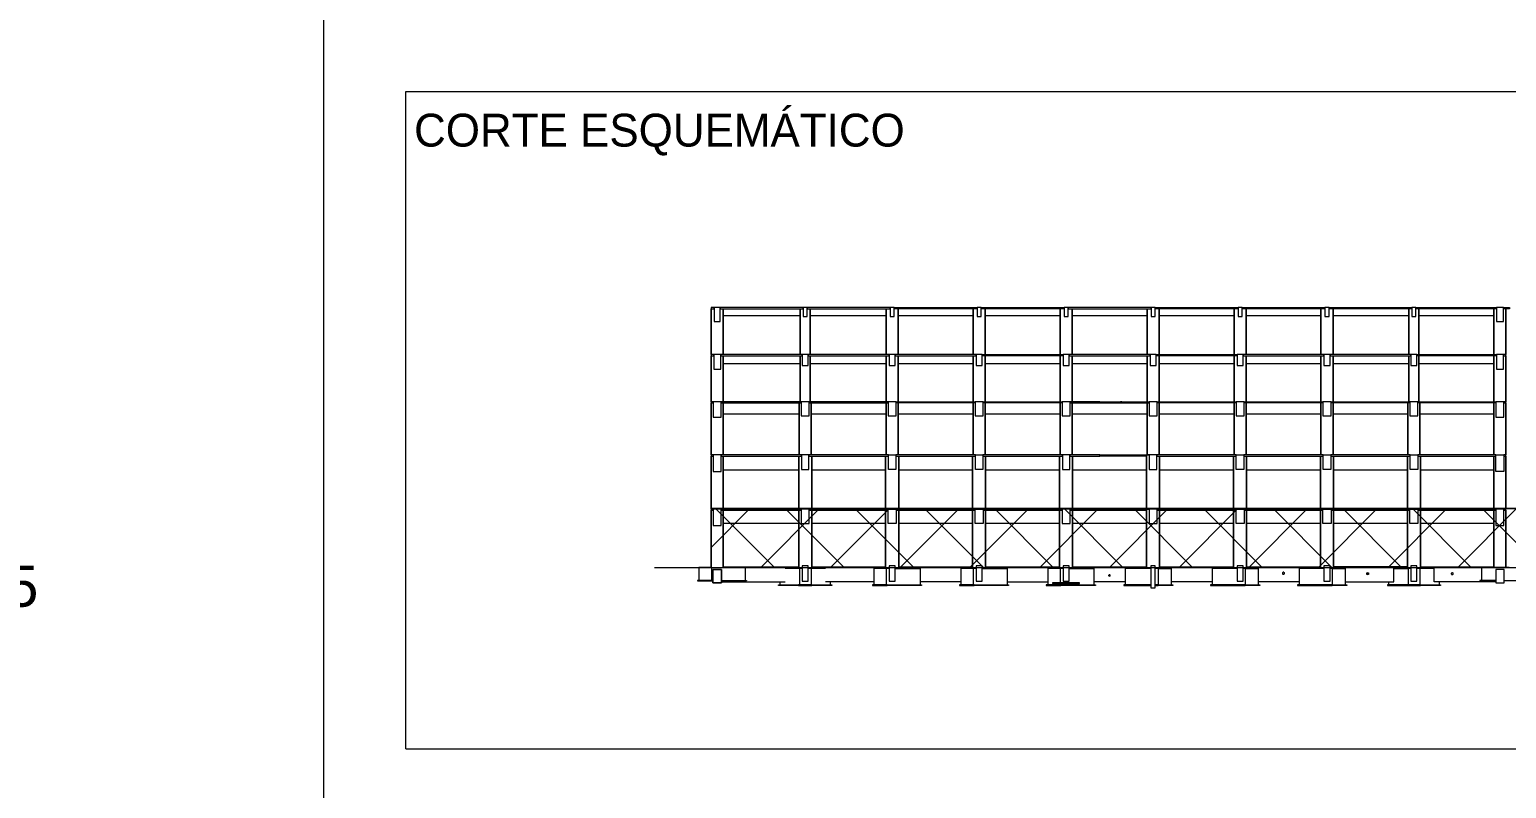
# Model space of a CAD drawing. Header units: metres. Extents: x -22 to 564, y 0 to 143.
# Drawn here: x 52.74 to 61.73, y 42.92 to 47.54 of the extents above; entities that cross this region are included whole.
import ezdxf

# ---------------------------------------------------------------- set-up
doc = ezdxf.new("R2010")
doc.units = ezdxf.units.M
doc.layers.add('COTAS EJES', color=8, linetype='Continuous')
doc.layers.add('XREF PIE 1.100$0$G-ANNO-TTLB', color=7, linetype='Continuous', lineweight=9)
doc.layers.add('XREF PIE 1.100$0$G-IMPT', color=7, linetype='Continuous', lineweight=9)
doc.styles.add('COTAS', font='arial.ttf')
doc.styles.add('XREF PIE 1.100$0$Franklin Gothic Book', font='FRABK.TTF', dxfattribs={"height": 0.002})
doc.dimstyles.new('100 EJES', dxfattribs={"dimtxt": 0.25, "dimasz": 0.125, "dimexe": 0.1, "dimexo": 0.1, "dimgap": 0.025, "dimtad": 0, "dimtih": 1, "dimtoh": 1, "dimzin": 1, "dimdsep": 46, "dimtxsty": 'COTAS', "dimblk": 'DOT', "dimcen": 0.1, "dimclrd": 256, "dimclre": 256, "dimclrt": 7, "dimadec": 0, "dimazin": 1, "dimtfac": 1, "dimtofl": 0, "dimtmove": 2, "dimatfit": 3, "dimfxl": 1, "dimtolj": 1, "dimtzin": 1, "dimlwd": 25, "dimlwe": -1, "dimarcsym": 0})

# ---------------------------------------------------------------- blocks, each defined once
blk = doc.blocks.new('*U6')
at = {"layer": 'XREF PIE 1.100$0$G-IMPT', "lineweight": 20}
h = blk.add_hatch(dxfattribs=at)
h.set_pattern_fill('FP_1', color=256, style=0, pattern_type=2)
h.set_pattern_definition([(45, (-0.4268, -0.31), (-0.00212132, 0.00212132), []), (135, (-0.4268, -0.31), (-0.00212132, -0.00212132), [])])
h.paths.add_polyline_path([(-0.017922, 0.011042), (-0.101413, 0.011042), (-0.101413, 0.01462), (-0.017922, 0.01462)])
at = {"layer": 'XREF PIE 1.100$0$G-ANNO-TTLB', "lineweight": 20}
for p, q in [((-0.12, 0.04), (-0.115, 0.04)), ((-0.12, 0.035652), (-0.12, 0.04))]:
    blk.add_line(p, q, dxfattribs=at)
at = {"layer": 'XREF PIE 1.100$0$G-ANNO-TTLB'}
for p, q in [((-0.017922, 0.01462), (-0.101413, 0.01462)), ((-0.101413, 0.01462), (-0.101413, 0.011042)), ((-0.101413, 0.01462), (-0.017922, 0.01462)), ((-0.101413, 0.011042), (-0.017922, 0.011042)), ((-0.101413, 0.011042), (-0.017922, 0.011042))]:
    blk.add_line(p, q, dxfattribs=at)
blk = doc.blocks.new('XREF PIE 1.100$0$ZUM-TB-XX-PP_PIE DE PLANO - CDL_EC_ALZADO_dwg-1452924-PLANTA BAJA GENERAL')
at = {"layer": 'XREF PIE 1.100$0$G-IMPT'}
for p, q in [((0.001569, 0.016162), (0.006252, 0.016162)), ((0.006863, 0.016162), (0.011485, 0.016162)), ((0.012218, 0.016162), (0.016779, 0.016162)), ((0.017512, 0.016162), (0.022073, 0.016162)), ((0.022805, 0.016162), (0.027367, 0.016162)), ((0.028099, 0.016162), (0.03266, 0.016162)), ((0.033393, 0.016162), (0.037954, 0.016162)), ((0.038687, 0.016162), (0.043309, 0.016162)), ((0.04392, 0.016162), (0.048481, 0.016162)), ((0.001569, 0.013231), (0.006252, 0.013231)), ((0.006863, 0.013231), (0.011485, 0.013231)), ((0.012218, 0.013231), (0.016779, 0.013231)), ((0.017512, 0.013231), (0.022073, 0.013231)), ((0.022805, 0.013231), (0.027367, 0.013231)), ((0.028099, 0.013231), (0.03266, 0.013231)), ((0.033393, 0.013231), (0.037954, 0.013231)), ((0.038687, 0.013231), (0.043309, 0.013231)), ((0.04392, 0.013231), (0.048481, 0.013231)), ((0.024491, 0.010832), (0.025748, 0.010832)), ((0.02584, 0.010832), (0.027489, 0.010832)), ((0.001569, 0.010178), (0.006191, 0.010178)), ((0.006924, 0.010178), (0.011485, 0.010178)), ((0.012218, 0.010178), (0.016779, 0.010178)), ((0.017512, 0.010178), (0.022073, 0.010178)), ((0.022805, 0.010178), (0.027367, 0.010178)), ((0.028099, 0.010178), (0.03266, 0.010178)), ((0.033393, 0.010178), (0.037954, 0.010178)), ((0.038687, 0.010178), (0.043248, 0.010178)), ((0.043981, 0.010178), (0.048481, 0.010178)), ((0.001569, 0.006759), (0.006161, 0.006759)), ((0.006955, 0.006759), (0.011455, 0.006759)), ((0.012248, 0.006759), (0.016748, 0.006759)), ((0.017542, 0.006759), (0.022042, 0.006759)), ((0.022836, 0.006759), (0.027336, 0.006759)), ((0.02813, 0.006759), (0.03263, 0.006759)), ((0.033424, 0.006759), (0.037924, 0.006759)), ((0.038717, 0.006759), (0.043217, 0.006759)), ((0.044011, 0.006759), (0.048481, 0.006759)), ((0.024491, 0.004305), (0.027336, 0.004305)), ((0.001569, 0.003523), (0.006161, 0.003523)), ((0.006955, 0.003523), (0.011455, 0.003523)), ((0.012248, 0.003523), (0.016748, 0.003523)), ((0.017542, 0.003523), (0.022042, 0.003523)), ((0.022836, 0.003523), (0.027336, 0.003523)), ((0.02813, 0.003523), (0.03263, 0.003523)), ((0.033424, 0.003523), (0.037924, 0.003523)), ((0.038717, 0.003523), (0.043217, 0.003523)), ((0.044011, 0.003523), (0.048481, 0.003523)), ((-0.002619, 0.000818), (0.087381, 0.000818)), ((0.00157, 0.000867), (0.006161, 0.000867)), ((0.006204, 0.000763), (0.005331, 0.000763)), ((0.006912, 0.000763), (0.006741, 0.000763)), ((0.006955, 0.000867), (0.011455, 0.000867)), ((0.011668, 0.000763), (0.011516, 0.000763)), ((0.012248, 0.000867), (0.016748, 0.000867)), ((0.016962, 0.000763), (0.016809, 0.000763)), ((0.017542, 0.000867), (0.022042, 0.000867)), ((0.022256, 0.000763), (0.022103, 0.000763)), ((0.02813, 0.000867), (0.03263, 0.000867)), ((0.043968, 0.000763), (0.043797, 0.000763)), ((0.001463, -0.000049), (0.005331, -0.000049)), ((0.005031, -0.000244), (0.005031, -0.000049)), ((0.01074, -0.000049), (0.007785, -0.000049)), ((0.008084, -0.000049), (0.008084, -0.000244)), ((0.016034, -0.000049), (0.013549, -0.000049)), ((0.018843, -0.000049), (0.021328, -0.000049)), ((0.022103, -0.000244), (0.022103, -0.000153)), ((0.026035, -0.000049), (0.024137, -0.000049)), ((0.031329, -0.000049), (0.028844, -0.000049)), ((0.036623, -0.000049), (0.034138, -0.000049)), ((0.042088, -0.000244), (0.042088, -0.000049)), ((0.045141, -0.000049), (0.045141, -0.000244))]:
    blk.add_line(p, q, dxfattribs=at)
at = {"layer": 'XREF PIE 1.100$0$G-IMPT', "flags": 128}
for points in [[(0.00102, 0.016571), (0.00102, 0.016651), (0.000837, 0.016651), (0.000837, 0.016571)], [(0.000837, 0.013781), (0.000837, 0.016571)], [(0.001386, 0.015796), (0.001386, 0.016651), (0.00102, 0.016651), (0.00102, 0.015796)], [(0.006436, 0.016651), (0.001386, 0.016651), (0.001386, 0.016571), (0.006436, 0.016571)], [(0.001569, 0.016571), (0.001569, 0.013781)], [(0.006252, 0.013781), (0.006252, 0.016571)], [(0.00668, 0.016101), (0.00668, 0.016651), (0.006436, 0.016651), (0.006436, 0.016101)], [(0.011729, 0.016651), (0.00668, 0.016651), (0.00668, 0.016571), (0.011729, 0.016571)], [(0.006863, 0.016571), (0.006863, 0.013781)], [(0.011485, 0.013781), (0.011485, 0.016571)], [(0.017023, 0.016651), (0.017023, 0.016571), (0.011974, 0.016571), (0.011974, 0.016651), (0.011729, 0.016651), (0.011729, 0.016101), (0.011974, 0.016101), (0.011974, 0.016651)], [(0.012218, 0.013781), (0.012218, 0.016571)], [(0.016779, 0.013781), (0.016779, 0.016571)], [(0.022317, 0.016651), (0.022317, 0.016571), (0.017267, 0.016571), (0.017267, 0.016651), (0.017023, 0.016651), (0.017023, 0.016101), (0.017267, 0.016101), (0.017267, 0.016651)], [(0.017512, 0.013781), (0.017512, 0.016571)], [(0.022073, 0.013781), (0.022073, 0.016571)], [(0.022561, 0.016101), (0.022561, 0.016651), (0.022317, 0.016651), (0.022317, 0.016101)], [(0.027611, 0.016651), (0.022561, 0.016651), (0.022561, 0.016571), (0.027611, 0.016571)], [(0.022805, 0.013781), (0.022805, 0.016571)], [(0.027367, 0.013781), (0.027367, 0.016571)], [(0.032905, 0.016651), (0.032905, 0.016571), (0.027855, 0.016571), (0.027855, 0.016651), (0.027611, 0.016651), (0.027611, 0.016101), (0.027855, 0.016101), (0.027855, 0.016651)], [(0.028099, 0.013781), (0.028099, 0.016571)], [(0.03266, 0.013781), (0.03266, 0.016571)], [(0.038198, 0.016651), (0.038198, 0.016571), (0.033149, 0.016571), (0.033149, 0.016651), (0.032905, 0.016651), (0.032905, 0.016101), (0.033149, 0.016101), (0.033149, 0.016651)], [(0.033393, 0.013781), (0.033393, 0.016571)], [(0.037954, 0.013781), (0.037954, 0.016571)], [(0.043492, 0.016651), (0.043492, 0.016571), (0.038443, 0.016571), (0.038443, 0.016651), (0.038198, 0.016651), (0.038198, 0.016101), (0.038443, 0.016101), (0.038443, 0.016651)], [(0.038687, 0.013781), (0.038687, 0.016571)], [(0.043309, 0.013781), (0.043309, 0.016571)], [(0.048633, 0.016651), (0.048633, 0.016571), (0.043736, 0.016571), (0.043736, 0.016651), (0.043492, 0.016651), (0.043492, 0.016101), (0.043736, 0.016101), (0.043736, 0.016651)], [(0.04392, 0.016571), (0.04392, 0.013781)], [(0.048481, 0.013781), (0.048481, 0.016571)], [(0.049427, 0.016651), (0.049427, 0.016571), (0.049061, 0.016571), (0.049061, 0.016651), (0.048633, 0.016651), (0.048633, 0.015796), (0.049061, 0.015796), (0.049061, 0.016651)], [(0.049213, 0.016571), (0.049213, 0.013781), (0.049061, 0.013781), (0.048633, 0.013781), (0.048633, 0.012896), (0.049061, 0.012896), (0.049061, 0.013781), (0.049061, 0.013702), (0.049213, 0.013702), (0.049213, 0.013781)], [(0.000989, 0.013702), (0.000989, 0.013781), (0.000837, 0.013781), (0.000837, 0.013702)], [(0.000837, 0.010911), (0.000837, 0.013702)], [(0.001417, 0.012896), (0.001417, 0.013781), (0.000989, 0.013781), (0.000989, 0.012896)], [(0.006375, 0.013781), (0.001417, 0.013781), (0.001417, 0.013702), (0.006375, 0.013702)], [(0.001569, 0.013702), (0.001569, 0.010911)], [(0.006252, 0.010911), (0.006252, 0.013702)], [(0.006741, 0.013109), (0.006741, 0.013781), (0.006375, 0.013781), (0.006375, 0.013109)], [(0.011668, 0.013781), (0.006741, 0.013781), (0.006741, 0.013702), (0.011668, 0.013702)], [(0.006863, 0.013702), (0.006863, 0.010911)], [(0.011485, 0.010911), (0.011485, 0.013702)], [(0.016962, 0.013781), (0.012035, 0.013781), (0.011668, 0.013781), (0.011668, 0.013109), (0.012035, 0.013109), (0.012035, 0.013781), (0.012035, 0.013702), (0.016962, 0.013702)], [(0.012218, 0.010911), (0.012218, 0.013702)], [(0.016779, 0.010911), (0.016779, 0.013702)], [(0.022256, 0.013781), (0.022256, 0.013702), (0.017328, 0.013702), (0.017328, 0.013781), (0.016962, 0.013781), (0.016962, 0.013109), (0.017328, 0.013109), (0.017328, 0.013781)], [(0.017512, 0.010911), (0.017512, 0.013702)], [(0.022073, 0.010911), (0.022073, 0.013702)], [(0.022622, 0.013109), (0.022622, 0.013781), (0.022256, 0.013781), (0.022256, 0.013109)], [(0.02755, 0.013781), (0.022622, 0.013781), (0.022622, 0.013702), (0.02755, 0.013702)], [(0.022805, 0.010911), (0.022805, 0.013702)], [(0.027367, 0.010911), (0.027367, 0.013702)], [(0.032844, 0.013781), (0.032844, 0.013702), (0.027916, 0.013702), (0.027916, 0.013781), (0.02755, 0.013781), (0.02755, 0.013109), (0.027916, 0.013109), (0.027916, 0.013781)], [(0.028099, 0.010911), (0.028099, 0.013702)], [(0.03266, 0.010911), (0.03266, 0.013702)], [(0.038137, 0.013781), (0.03321, 0.013781), (0.032844, 0.013781), (0.032844, 0.013109), (0.03321, 0.013109), (0.03321, 0.013781), (0.03321, 0.013702), (0.038137, 0.013702)], [(0.033393, 0.010911), (0.033393, 0.013702)], [(0.037954, 0.010911), (0.037954, 0.013702)], [(0.043431, 0.013781), (0.038504, 0.013781), (0.038137, 0.013781), (0.038137, 0.013109), (0.038504, 0.013109), (0.038504, 0.013781), (0.038504, 0.013702), (0.043431, 0.013702)], [(0.038687, 0.010911), (0.038687, 0.013702)], [(0.043309, 0.010911), (0.043309, 0.013702)], [(0.048633, 0.013781), (0.048633, 0.013702), (0.043797, 0.013702), (0.043797, 0.013781), (0.043431, 0.013781), (0.043431, 0.013109), (0.043797, 0.013109), (0.043797, 0.013781)], [(0.04392, 0.013702), (0.04392, 0.010911)], [(0.048481, 0.010911), (0.048481, 0.013702)], [(0.000959, 0.010832), (0.000959, 0.010911), (0.000837, 0.010911), (0.000837, 0.010832)], [(0.000837, 0.007675), (0.000837, 0.010832)], [(0.001447, 0.009965), (0.001447, 0.010911), (0.000959, 0.010911), (0.000959, 0.009965)], [(0.006313, 0.010911), (0.001447, 0.010911), (0.001447, 0.010832), (0.006313, 0.010832)], [(0.001569, 0.010832), (0.001569, 0.007675)], [(0.006191, 0.007675), (0.006191, 0.010832)], [(0.006802, 0.010056), (0.006802, 0.010911), (0.006313, 0.010911), (0.006313, 0.010056)], [(0.011607, 0.010911), (0.006802, 0.010911), (0.006802, 0.010832), (0.011607, 0.010832)], [(0.006924, 0.010832), (0.006924, 0.007675)], [(0.011485, 0.007675), (0.011485, 0.010832)], [(0.016901, 0.010911), (0.016901, 0.010832), (0.012096, 0.010832), (0.012096, 0.010911), (0.011607, 0.010911), (0.011607, 0.010056), (0.012096, 0.010056), (0.012096, 0.010911)], [(0.012218, 0.007675), (0.012218, 0.010832)], [(0.016779, 0.007675), (0.016779, 0.010832)], [(0.022195, 0.010911), (0.022195, 0.010832), (0.01739, 0.010832), (0.01739, 0.010911), (0.016901, 0.010911), (0.016901, 0.010056), (0.01739, 0.010056), (0.01739, 0.010911)], [(0.017512, 0.007675), (0.017512, 0.010832)], [(0.022073, 0.007675), (0.022073, 0.010832)], [(0.022683, 0.010056), (0.022683, 0.010911), (0.022195, 0.010911), (0.022195, 0.010056)], [(0.022805, 0.007675), (0.022805, 0.010832)], [(0.027367, 0.007675), (0.027367, 0.010832)], [(0.032782, 0.010911), (0.032782, 0.010832), (0.027977, 0.010832), (0.027977, 0.010911), (0.027489, 0.010911), (0.027489, 0.010056), (0.027977, 0.010056), (0.027977, 0.010911)], [(0.028099, 0.007675), (0.028099, 0.010832)], [(0.03266, 0.007675), (0.03266, 0.010832)], [(0.038076, 0.010911), (0.038076, 0.010832), (0.033271, 0.010832), (0.033271, 0.010911), (0.032782, 0.010911), (0.032782, 0.010056), (0.033271, 0.010056), (0.033271, 0.010911)], [(0.033393, 0.007675), (0.033393, 0.010832)], [(0.037954, 0.007675), (0.037954, 0.010832)], [(0.04337, 0.010911), (0.04337, 0.010832), (0.038565, 0.010832), (0.038565, 0.010911), (0.038076, 0.010911), (0.038076, 0.010056), (0.038565, 0.010056), (0.038565, 0.010911)], [(0.038687, 0.007675), (0.038687, 0.010832)], [(0.043248, 0.007675), (0.043248, 0.010832)], [(0.048603, 0.010911), (0.048603, 0.010832), (0.043859, 0.010832), (0.043859, 0.010911), (0.04337, 0.010911), (0.04337, 0.010056), (0.043859, 0.010056), (0.043859, 0.010911)], [(0.043981, 0.010832), (0.043981, 0.007675)], [(0.048481, 0.007675), (0.048481, 0.010832)], [(0.049213, 0.010832), (0.049213, 0.007675)], [(0.000959, 0.007596), (0.000959, 0.007675), (0.000837, 0.007675), (0.000837, 0.007596)], [(0.000837, 0.004378), (0.000837, 0.007596)], [(0.001447, 0.006668), (0.001447, 0.007675), (0.000959, 0.007675), (0.000959, 0.006668)], [(0.006329, 0.007675), (0.001447, 0.007675), (0.001447, 0.007596), (0.006329, 0.007596)], [(0.001569, 0.007596), (0.001569, 0.004378)], [(0.006161, 0.004378), (0.006161, 0.007596)], [(0.006787, 0.00679), (0.006787, 0.007675), (0.006329, 0.007675), (0.006329, 0.00679)], [(0.01208, 0.007675), (0.01208, 0.00679), (0.011623, 0.00679), (0.011623, 0.007675), (0.006787, 0.007675), (0.006787, 0.007596), (0.011623, 0.007596), (0.011623, 0.007675)], [(0.006955, 0.007596), (0.006955, 0.004378)], [(0.011455, 0.004378), (0.011455, 0.007596)], [(0.017374, 0.007675), (0.017374, 0.00679), (0.016916, 0.00679), (0.016916, 0.007675), (0.01208, 0.007675), (0.01208, 0.007596), (0.016916, 0.007596), (0.016916, 0.007675)], [(0.012248, 0.004378), (0.012248, 0.007596)], [(0.016748, 0.004378), (0.016748, 0.007596)], [(0.02221, 0.007675), (0.017374, 0.007675), (0.017374, 0.007596), (0.02221, 0.007596)], [(0.017542, 0.004378), (0.017542, 0.007596)], [(0.022042, 0.004378), (0.022042, 0.007596)], [(0.022668, 0.00679), (0.022668, 0.007675), (0.02221, 0.007675), (0.02221, 0.00679)], [(0.022836, 0.004378), (0.022836, 0.007596)], [(0.027962, 0.007675), (0.027504, 0.007675), (0.027504, 0.00679), (0.027962, 0.00679)], [(0.033256, 0.007675), (0.033256, 0.00679), (0.032798, 0.00679), (0.032798, 0.007675), (0.027962, 0.007675), (0.027962, 0.007596), (0.032798, 0.007596), (0.032798, 0.007675)], [(0.02813, 0.004378), (0.02813, 0.007596)], [(0.03263, 0.004378), (0.03263, 0.007596)], [(0.038549, 0.007675), (0.038549, 0.00679), (0.038092, 0.00679), (0.038092, 0.007675), (0.033256, 0.007675), (0.033256, 0.007596), (0.038092, 0.007596), (0.038092, 0.007675)], [(0.033424, 0.004378), (0.033424, 0.007596)], [(0.037924, 0.004378), (0.037924, 0.007596)], [(0.043843, 0.007675), (0.043843, 0.00679), (0.043385, 0.00679), (0.043385, 0.007675), (0.038549, 0.007675), (0.038549, 0.007596), (0.043385, 0.007596), (0.043385, 0.007675)], [(0.038717, 0.004378), (0.038717, 0.007596)], [(0.043217, 0.004378), (0.043217, 0.007596)], [(0.049091, 0.007675), (0.049091, 0.006668), (0.048603, 0.006668), (0.048603, 0.007675), (0.043843, 0.007675), (0.043843, 0.007596), (0.048603, 0.007596), (0.048603, 0.007675)], [(0.044011, 0.007596), (0.044011, 0.004378)], [(0.048481, 0.004378), (0.048481, 0.007596)], [(0.049213, 0.007675), (0.049091, 0.007675), (0.049091, 0.007596), (0.049213, 0.007596)], [(0.049213, 0.007596), (0.049213, 0.004378)], [(0.000959, 0.004305), (0.000959, 0.004378), (0.000837, 0.004378), (0.000837, 0.004305)], [(0.000837, 0.000824), (0.000837, 0.004305)], [(0.001447, 0.00337), (0.001447, 0.004378), (0.000959, 0.004378), (0.000959, 0.00337)], [(0.006313, 0.004378), (0.001447, 0.004378), (0.001447, 0.004305), (0.006313, 0.004305)], [(0.001569, 0.004305), (0.001569, 0.000824)], [(0.006161, 0.000763), (0.006161, 0.004305)], [(0.006802, 0.003493), (0.006802, 0.004378), (0.006313, 0.004378), (0.006313, 0.003493)], [(0.012096, 0.004378), (0.012096, 0.003493), (0.011607, 0.003493), (0.011607, 0.004378), (0.006802, 0.004378), (0.006802, 0.004305), (0.011607, 0.004305), (0.011607, 0.004378)], [(0.006955, 0.004305), (0.006955, 0.000763)], [(0.011455, 0.000763), (0.011455, 0.004305)], [(0.01739, 0.004378), (0.01739, 0.003493), (0.016901, 0.003493), (0.016901, 0.004378), (0.012096, 0.004378), (0.012096, 0.004305), (0.016901, 0.004305), (0.016901, 0.004378)], [(0.012248, 0.000763), (0.012248, 0.004305)], [(0.016748, 0.000763), (0.016748, 0.004305)], [(0.022195, 0.004378), (0.01739, 0.004378), (0.01739, 0.004305), (0.022195, 0.004305)], [(0.017542, 0.000763), (0.017542, 0.004305)], [(0.022042, 0.000763), (0.022042, 0.004305)], [(0.022683, 0.003493), (0.022683, 0.004378), (0.022195, 0.004378), (0.022195, 0.003493)], [(0.033271, 0.004378), (0.033271, 0.003493), (0.032782, 0.003493), (0.032782, 0.004378), (0.027977, 0.004378), (0.027977, 0.004305), (0.032782, 0.004305), (0.032782, 0.004378)], [(0.02813, 0.000763), (0.02813, 0.004305)], [(0.03263, 0.000763), (0.03263, 0.004305)], [(0.038565, 0.004378), (0.038565, 0.003493), (0.038076, 0.003493), (0.038076, 0.004378), (0.033271, 0.004378), (0.033271, 0.004305), (0.038076, 0.004305), (0.038076, 0.004378)], [(0.037924, 0.000763), (0.037924, 0.004305)], [(0.043859, 0.004378), (0.043859, 0.003493), (0.04337, 0.003493), (0.04337, 0.004378), (0.038565, 0.004378), (0.038565, 0.004305), (0.04337, 0.004305), (0.04337, 0.004378)], [(0.043217, 0.000763), (0.043217, 0.004305)], [(0.049091, 0.004378), (0.048603, 0.004378), (0.043859, 0.004378), (0.043859, 0.004305), (0.048603, 0.004305), (0.048603, 0.004378), (0.048603, 0.00337), (0.049091, 0.00337)], [(0.048481, 0.000824), (0.048481, 0.004305)], [(0.049213, 0.004378), (0.049091, 0.004378), (0.049091, 0.004305), (0.049213, 0.004305)], [(0.049213, 0.004305), (0.049213, 0.000824)], [(0.006741, 0.000928), (0.006375, 0.000928), (0.006375, -0.000018), (0.006741, -0.000018)], [(0.012035, 0.000928), (0.011668, 0.000928), (0.011668, -0.000018), (0.012035, -0.000018)], [(0.017328, 0.000928), (0.016962, 0.000928), (0.016962, -0.000018), (0.017328, -0.000018)], [(0.022622, 0.000928), (0.022256, 0.000928), (0.022256, -0.000018), (0.022622, -0.000018)], [(0.02787, 0.000928), (0.027596, 0.000928), (0.027596, -0.000415), (0.02787, -0.000415)], [(0.03321, 0.000928), (0.032844, 0.000928), (0.032844, -0.000018), (0.03321, -0.000018)], [(0.038504, 0.000928), (0.038137, 0.000928), (0.038137, -0.000018), (0.038504, -0.000018)], [(0.043797, 0.000928), (0.043431, 0.000928), (0.043431, -0.000018), (0.043797, -0.000018)], [(0.04085, 0.000473), (0.040856, 0.000458), (0.040858, 0.000442), (0.040856, 0.000427), (0.04085, 0.000412), (0.04084, 0.000399), (0.040828, 0.00039), (0.040813, 0.000383), (0.040797, 0.000381), (0.040781, 0.000383), (0.040767, 0.00039), (0.040754, 0.000399), (0.040744, 0.000412), (0.040738, 0.000427), (0.040736, 0.000442), (0.040738, 0.000458), (0.040744, 0.000473), (0.040754, 0.000486), (0.040767, 0.000495), (0.040781, 0.000501), (0.040797, 0.000504), (0.040813, 0.000501), (0.040828, 0.000495), (0.04084, 0.000486)], [(0.049107, 0.000702), (0.048588, 0.000702), (0.048588, -0.000122), (0.049107, -0.000122)], [(0.010649, -0.000275), (0.01154, -0.000275), (0.01154, -0.000244), (0.010649, -0.000244)], [(0.015942, -0.000275), (0.016834, -0.000275), (0.016834, -0.000244), (0.015942, -0.000244)], [(0.021236, -0.000275), (0.022128, -0.000275), (0.022128, -0.000244), (0.021236, -0.000244)], [(0.023263, -0.000153), (0.023263, -0.000122), (0.021615, -0.000122), (0.021615, -0.000153)], [(0.031238, -0.000275), (0.033338, -0.000275), (0.033338, -0.000244), (0.031238, -0.000244)], [(0.036531, -0.000275), (0.038632, -0.000275), (0.038632, -0.000244), (0.036531, -0.000244)]]:
    blk.add_lwpolyline(points, close=True, dxfattribs=at)
for points in [[(0.049213, 0.013702), (0.049213, 0.010911), (0.049091, 0.010911), (0.048603, 0.010911), (0.048603, 0.009965), (0.049091, 0.009965), (0.049091, 0.010911), (0.049091, 0.010832), (0.049213, 0.010832), (0.049213, 0.010911), (0.049213, 0.013702)], [(0.024491, 0.010911), (0.022683, 0.010911), (0.022683, 0.010832), (0.024491, 0.010832), (0.024491, 0.010911), (0.025748, 0.010911)], [(0.02584, 0.010911), (0.025748, 0.010911), (0.025748, 0.010832), (0.02584, 0.010832), (0.02584, 0.010911), (0.027489, 0.010911)], [(0.027336, 0.007596), (0.02449, 0.007596), (0.024491, 0.007596), (0.024491, 0.007675), (0.022668, 0.007675), (0.022668, 0.007596), (0.02449, 0.007596), (0.02449, 0.007675), (0.024491, 0.007675), (0.027336, 0.007675), (0.027336, 0.004378), (0.027489, 0.004378), (0.027489, 0.003493), (0.027977, 0.003493), (0.027977, 0.004378), (0.027489, 0.004378), (0.027336, 0.004378), (0.027336, 0.007675), (0.027504, 0.007675), (0.027336, 0.007675)], [(0.024491, 0.004378), (0.022683, 0.004378), (0.022683, 0.004305), (0.024491, 0.004305), (0.024491, 0.004378), (0.027336, 0.004378), (0.027489, 0.004378), (0.027336, 0.004378), (0.027336, 0.000763), (0.027336, 0.004378)], [(0.022836, 0.000763), (0.022836, 0.004305), (0.022836, 0.000763), (0.022836, 0.000867), (0.027336, 0.000867)], [(0.033424, 0.000763), (0.033424, 0.004305), (0.033424, 0.000763), (0.033424, 0.000867), (0.037924, 0.000867)], [(0.043217, 0.000867), (0.038717, 0.000867), (0.038717, 0.000763), (0.038717, 0.004305), (0.038717, 0.000763)], [(0.044011, 0.000763), (0.044011, 0.004305), (0.044011, 0.000763), (0.044011, 0.000867), (0.048481, 0.000867)], [(0.000892, 0.000031), (0, 0.000031), (0, 0), (0.000892, 0), (0.000892, 0.000031), (0.000944, 0.000031)], [(0.000867, 0.000824), (0.000092, 0.000824), (0.000092, 0.000031)], [(0.000867, 0.000031), (0.000867, 0.000824), (0.0029, 0.000824), (0.0029, 0.000031)], [(0.000943, -0.000049), (0.000943, 0), (0.000943, -0.000049), (0.000944, -0.000122), (0.000943, -0.000122), (0.000943, -0.000049), (0.000943, 0), (0.000892, 0)], [(0.000944, 0.000179), (0.000944, 0.000183), (0.000944, 0.000188), (0.000944, 0.000176), (0.000944, 0.000031), (0.000944, 0.000011), (0.000944, -0.000122), (0.000944, 0.000011), (0.000944, 0.000031), (0.000944, 0.000176), (0.000944, 0.000179), (0.000944, 0.000183), (0.000944, 0.000188), (0.000944, 0.000194), (0.000944, 0.0002), (0.000944, 0.000551), (0.000944, 0.000556), (0.000944, 0.000562), (0.000944, 0.000568), (0.000944, 0.000574), (0.000944, 0.000579), (0.000944, 0.000582), (0.000944, 0.000585), (0.000944, 0.000702), (0.001047, 0.000702), (0.001463, 0.000702), (0.001463, 0.000549), (0.001463, 0.000547), (0.001463, 0.000543), (0.001463, 0.000537), (0.001463, 0.00053), (0.001463, 0.000523), (0.001463, 0.000515), (0.001463, 0.000508), (0.001463, 0.000248), (0.001463, 0.00024), (0.001463, 0.000233), (0.001463, 0.000227), (0.001463, 0.000222), (0.001463, 0.00022), (0.001463, 0.000031), (0.001463, -0.000041), (0.001463, -0.000122), (0.001151, -0.000122), (0.000944, -0.000122), (0.001151, -0.000122), (0.001463, -0.000122), (0.001463, -0.000041), (0.001463, 0.000031), (0.001463, 0.00022), (0.001463, 0.000227), (0.001463, 0.000233), (0.001463, 0.000222), (0.001463, 0.00024), (0.001463, 0.000248), (0.001463, 0.000508), (0.001463, 0.000523), (0.001463, 0.00053), (0.001463, 0.000537), (0.001463, 0.000547), (0.001463, 0.000549), (0.001463, 0.000543), (0.001463, 0.000702), (0.001047, 0.000702), (0.000944, 0.000702), (0.000944, 0.000702), (0.000944, 0.000031), (0.000944, 0.000702), (0.000944, 0.000585), (0.000944, 0.000582), (0.000944, 0.000579), (0.000944, 0.000574), (0.000944, 0.000568), (0.000944, 0.000562), (0.000944, 0.000556), (0.000944, 0.000551), (0.000944, 0.000194), (0.000944, 0.0002), (0.000944, 0.000194)], [(0.000944, 0.000397), (0.000944, 0.00042), (0.000944, 0.00042), (0.000944, 0.000437), (0.000944, 0.000441), (0.000944, 0.000443), (0.000944, 0.000441), (0.000944, 0.000437), (0.000944, 0.000429), (0.000944, 0.00042), (0.000944, 0.000409), (0.000944, 0.000397), (0.000944, 0.000385), (0.000944, 0.000374), (0.000944, 0.000365), (0.000944, 0.000385), (0.000944, 0.000365), (0.000944, 0.000353), (0.000944, 0.000351), (0.000944, 0.000353), (0.000944, 0.000357), (0.000944, 0.000351), (0.000944, 0.000365)], [(0.001463, 0.000031), (0.002992, 0.000031), (0.002992, 0), (0.001463, 0)], [(0.006375, 0.000763), (0.006204, 0.000763), (0.006204, -0.000244)], [(0.007785, 0.000763), (0.006912, 0.000763), (0.006912, -0.000244)], [(0.011516, -0.000244), (0.011516, 0.000763), (0.01074, 0.000763), (0.01074, -0.000244)], [(0.012035, 0.000763), (0.013549, 0.000763), (0.013549, -0.000244)], [(0.016809, -0.000244), (0.016809, 0.000763), (0.016034, 0.000763), (0.016034, -0.000244)], [(0.017328, 0.000763), (0.018843, 0.000763), (0.018843, -0.000244)], [(0.022103, -0.000122), (0.022103, 0.000763), (0.021328, 0.000763), (0.021328, -0.000244)], [(0.022622, 0.000763), (0.024137, 0.000763), (0.024137, -0.000244)], [(0.025097, 0.000378), (0.025073, 0.000378), (0.025053, 0.000366), (0.025073, 0.000378), (0.025062, 0.000373), (0.025053, 0.000366), (0.025046, 0.000357), (0.025041, 0.000346), (0.025039, 0.000334), (0.025041, 0.000322), (0.025046, 0.000311), (0.025053, 0.000301), (0.025062, 0.000294), (0.025073, 0.000289), (0.025085, 0.000288), (0.025062, 0.000294), (0.025046, 0.000311), (0.025039, 0.000334), (0.025046, 0.000357)], [(0.025097, 0.000289), (0.025118, 0.000301), (0.025129, 0.000322), (0.025129, 0.000346), (0.025125, 0.000357), (0.025108, 0.000373), (0.025125, 0.000357)], [(0.027596, 0.000763), (0.026035, 0.000763), (0.026035, -0.000244)], [(0.028069, -0.000244), (0.028069, 0.000763), (0.02787, 0.000763)], [(0.028069, 0.000763), (0.028844, 0.000763), (0.028844, -0.000244)], [(0.032844, 0.000763), (0.031329, 0.000763), (0.031329, -0.000244)], [(0.033363, -0.000244), (0.033363, 0.000763), (0.03321, 0.000763)], [(0.033363, 0.000763), (0.034138, 0.000763), (0.034138, -0.000244)], [(0.035703, 0.000519), (0.035688, 0.000525), (0.035672, 0.000527), (0.035656, 0.000525), (0.035641, 0.000519), (0.035619, 0.000497), (0.035613, 0.000482), (0.035611, 0.000466), (0.035613, 0.00045), (0.035619, 0.000436), (0.035641, 0.000413), (0.035656, 0.000407), (0.035672, 0.000405), (0.035688, 0.000407), (0.035703, 0.000413), (0.035725, 0.000436), (0.035731, 0.00045), (0.035733, 0.000466), (0.035731, 0.000482), (0.035725, 0.000497), (0.035715, 0.000509)], [(0.038137, 0.000763), (0.036623, 0.000763), (0.036623, -0.000244)], [(0.038656, -0.000244), (0.038656, 0.000763), (0.038504, 0.000763)], [(0.038656, 0.000763), (0.039432, 0.000763), (0.039432, -0.000244)], [(0.039432, -0.000049), (0.042387, -0.000049), (0.042387, 0.000763), (0.04326, 0.000763)], [(0.043431, 0.000763), (0.04326, 0.000763), (0.04326, -0.000244)], [(0.048588, -0.000049), (0.044842, -0.000049), (0.044842, 0.000101), (0.044842, 0.000763), (0.043968, 0.000763), (0.043968, -0.000244)], [(0.045974, 0.000497), (0.045959, 0.000503), (0.045943, 0.000505), (0.045927, 0.000503), (0.045912, 0.000497), (0.04589, 0.000474), (0.045884, 0.000459), (0.045882, 0.000444), (0.045884, 0.000428), (0.04589, 0.000413), (0.0459, 0.0004), (0.045912, 0.000391), (0.045927, 0.000385), (0.045943, 0.000383), (0.045959, 0.000385), (0.045974, 0.000391), (0.045986, 0.0004), (0.045996, 0.000413), (0.046002, 0.000428), (0.046004, 0.000444), (0.046002, 0.000459), (0.045996, 0.000474), (0.045986, 0.000487)], [(0.048588, 0.000031), (0.047626, 0.000031), (0.047626, 0), (0.048588, 0)], [(0.049412, 0.000824), (0.047717, 0.000824), (0.047717, 0.000031)], [(0.049107, 0.000031), (0.050862, 0.000031), (0.050862, 0), (0.049107, 0)], [(0.006965, -0.000244), (0.006151, -0.000244), (0.006151, -0.000275), (0.00494, -0.000275), (0.00494, -0.000244), (0.006151, -0.000244)], [(0.006151, -0.000275), (0.006965, -0.000275), (0.006965, -0.000244), (0.008176, -0.000244), (0.008176, -0.000275), (0.006965, -0.000275)], [(0.01154, -0.000244), (0.013641, -0.000244), (0.013641, -0.000275), (0.01154, -0.000275)], [(0.016834, -0.000244), (0.018934, -0.000244), (0.018934, -0.000275), (0.016834, -0.000275)], [(0.022128, -0.000244), (0.024228, -0.000244), (0.024228, -0.000275), (0.022128, -0.000275)], [(0.027596, -0.000244), (0.025944, -0.000244), (0.025944, -0.000275), (0.027596, -0.000275)], [(0.02787, -0.000275), (0.028044, -0.000275), (0.028044, -0.000244), (0.02787, -0.000244)], [(0.028044, -0.000244), (0.028936, -0.000244), (0.028936, -0.000275), (0.028044, -0.000275)], [(0.033338, -0.000244), (0.03423, -0.000244), (0.03423, -0.000275), (0.033338, -0.000275)], [(0.038632, -0.000244), (0.039523, -0.000244), (0.039523, -0.000275), (0.038632, -0.000275)], [(0.043207, -0.000244), (0.041996, -0.000244), (0.041996, -0.000275), (0.043207, -0.000275), (0.044021, -0.000275), (0.044021, -0.000244), (0.045232, -0.000244), (0.045232, -0.000275), (0.044021, -0.000275)], [(0.044021, -0.000244), (0.043207, -0.000244), (0.043207, -0.000275)]]:
    blk.add_lwpolyline(points, dxfattribs=at)
blk = doc.blocks.new('XREF PIE 1.100$0$ZUM-TB-XX-PP_PIE DE PLANO - ZUM_TB_PP_XX__PIE DE PLANO 90x60cm-1443826-PLANTA BAJA GENERAL')
at = {"layer": 'XREF PIE 1.100$0$G-ANNO-TTLB', "lineweight": 20}
blk.add_line((0.3018, 0.005), (0.3018, 0.595), dxfattribs=at)
at = {"layer": 'XREF PIE 1.100$0$G-ANNO-TTLB', "lineweight": 13}
for p, q in [((0.3068, 0.375), (0.4268, 0.375)), ((0.3068, 0.335), (0.3068, 0.375)), ((0.3068, 0.335), (0.4268, 0.335))]:
    blk.add_line(p, q, dxfattribs=at)
blk.add_blockref('XREF PIE 1.100$0$ZUM-TB-XX-PP_PIE DE PLANO - CDL_EC_ALZADO_dwg-1452924-PLANTA BAJA GENERAL', (0.32455, 0.345218))
at = {"layer": 'XREF PIE 1.100$0$G-ANNO-TTLB', "insert": (0.3073, 0.373656), "char_height": 0.002, "width": 0.03351054, "attachment_point": 1, "style": 'XREF PIE 1.100$0$Franklin Gothic Book'}
blk.add_mtext('CORTE ESQUEMÁTICO', dxfattribs=at)
blk = doc.blocks.new('_DOT')
at = {"color": 0, "linetype": 'ByBlock', "lineweight": -2}
blk.add_line((-0.5, 0), (-1, 0), dxfattribs=at)
at = {"color": 0, "linetype": 'ByBlock', "lineweight": -2, "const_width": 0.5}
blk.add_lwpolyline([(-0.25, 0, 1), (0.25, 0, 1)], format="xyb", close=True, dxfattribs=at)
blk = doc.blocks.new('*D124')
at = {"layer": 'COTAS EJES', "transparency": 16777216}
for p, q in [((52.0768, 54.2751), (52.4585, 54.2751)), ((52.0768, 34.0251), (52.4585, 34.0251))]:
    blk.add_line(p, q, dxfattribs=at)
at = {"layer": 'COTAS EJES', "lineweight": 25, "transparency": 16777216}
for p, q in [((52.3585, 54.1501), (52.3585, 44.3027)), ((52.3585, 34.1501), (52.3585, 43.9974))]:
    blk.add_line(p, q, dxfattribs=at)
at = {"layer": 'COTAS EJES', "lineweight": 25, "transparency": 16777216, "xscale": 0.125, "yscale": 0.125, "zscale": 0.125}
for p, rotation in [((52.3585, 54.2751), 90), ((52.3585, 34.0251), 270)]:
    blk.add_blockref('_DOT', p, dxfattribs=dict(at, rotation=rotation))
at = {"layer": 'COTAS EJES', "color": 7, "transparency": 16777216, "insert": (52.3585, 44.1501), "char_height": 0.25, "attachment_point": 5, "style": 'COTAS'}
blk.add_mtext('\\A1;20.25', dxfattribs=at)

msp = doc.modelspace()

# ---------------------------------------------------------------- block references
at = {"xscale": 99.99999999999999, "yscale": 99.99999999999999, "zscale": 99.99999999999999}
msp.add_blockref('*U6', (67.0324, 43.1619), dxfattribs=at)

# ---------------------------------------------------------------- next in the draw order: block references
at = {"layer": 'XREF PIE 1.100$0$G-ANNO-TTLB', "xscale": 100.0000000000004, "yscale": 100.0000000000004, "zscale": 100.0000000000004}
msp.add_blockref('XREF PIE 1.100$0$ZUM-TB-XX-PP_PIE DE PLANO - ZUM_TB_PP_XX__PIE DE PLANO 90x60cm-1443826-PLANTA BAJA GENERAL', (24.3524, 9.6619), dxfattribs=at)

# ---------------------------------------------------------------- next in the draw order: dimensions: what is measured, and where the dimension line sits
at = {"layer": 'COTAS EJES'}
dim = msp.add_linear_dim(base=(52.3585, 54.2751), p1=(51.9768, 34.0251, 0), p2=(51.9768, 54.2751, 0), angle=270, dimstyle='100 EJES', dxfattribs=at)
dim.commit()
dim.dimension.update_dxf_attribs({"geometry": '*D124', "text_midpoint": (52.3585, 44.1501)})

doc.saveas('drawing.dxf')
